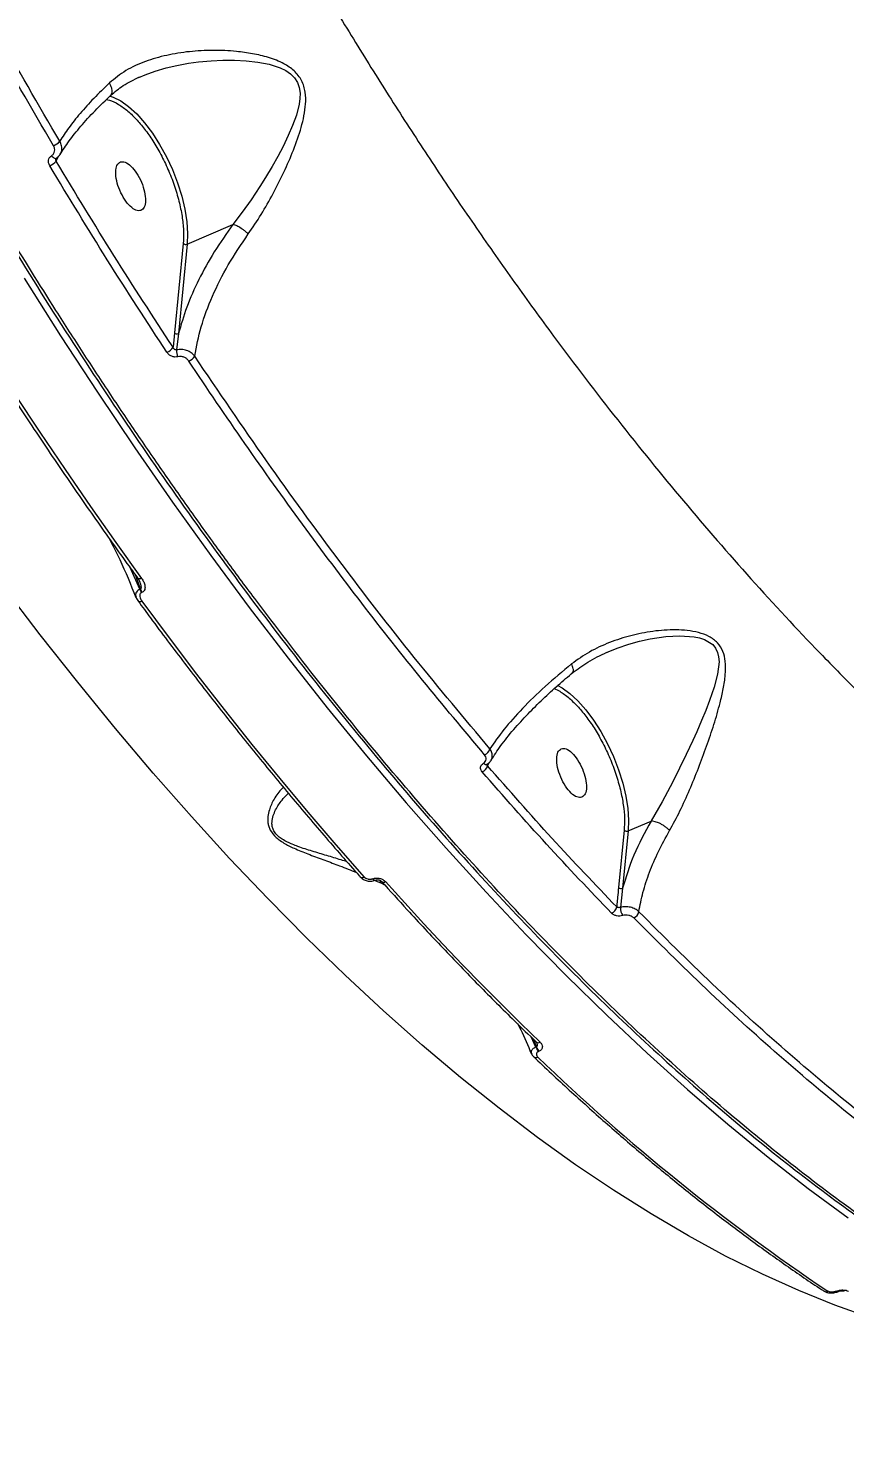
# Model space of a CAD drawing. Header units: millimetres. Extents: x -6332 to 8932, y -6739 to 7096.
# Drawn here: x -2354.9 to -2215.6, y -2466.3 to -2224.1 of the extents above; entities that cross this region are included whole.
import ezdxf

# ---------------------------------------------------------------- set-up
doc = ezdxf.new("R2010")
doc.units = ezdxf.units.MM
for name, color, linetype in [('DIKOM_ОБЪЕКТ', 7, 'Continuous'), ('DIKOM_РАЗМЕР_ЗОНА', 7, 'Continuous'), ('DIKOM_РАЗМЕР_ОБЪЕКТА', 7, 'Continuous')]:
    doc.layers.add(name, color=color, linetype=linetype)
doc.styles.add('style1', font='arial.ttf', dxfattribs={"width": 0.8})
doc.dimstyles.new('1-50', dxfattribs={"dimtxt": 300, "dimasz": 200, "dimexe": 100, "dimexo": 0, "dimgap": 100, "dimtad": 1, "dimtxsty": 'style1', "dimcen": 200, "dimclrd": 7, "dimclre": 7, "dimclrt": 7, "dimadec": 1, "dimazin": 2, "dimtfac": 1, "dimtmove": 0, "dimatfit": 2, "dimfxl": 0, "dimlwd": 25, "dimlwe": 18, "dimarcsym": 0})

# ---------------------------------------------------------------- blocks, each defined once
blk = doc.blocks.new('*D9')
at = {"layer": 'Defpoints', "color": 0, "transparency": 16777216}
for p in [(777.17, 5593.97), (-4228.73, -3389.78), (7301.72, -3389.78)]:
    blk.add_point(p, dxfattribs=at)
at = {"layer": 'DIKOM_РАЗМЕР_ОБЪЕКТА', "color": 7, "lineweight": 18, "transparency": 16777216}
for p, q in [((777.17, 5593.97), (7401.72, 5593.97)), ((-4228.73, -3389.78), (7401.72, -3389.78))]:
    blk.add_line(p, q, dxfattribs=at)
at = {"layer": 'DIKOM_РАЗМЕР_ОБЪЕКТА', "color": 7, "lineweight": 25, "transparency": 16777216}
blk.add_line((7301.72, 5393.97), (7301.72, -3189.78), dxfattribs=at)
at = {"layer": 'DIKOM_РАЗМЕР_ОБЪЕКТА', "color": 7, "transparency": 16777216}
for points in [[(7268.39, 5393.97), (7335.06, 5393.97), (7301.72, 5593.97)], [(7268.39, -3189.78), (7335.06, -3189.78), (7301.72, -3389.78)]]:
    blk.add_solid(points, dxfattribs=at)
at = {"layer": 'DIKOM_РАЗМЕР_ОБЪЕКТА', "color": 7, "transparency": 16777216, "insert": (7048.55, 1153.71), "char_height": 300, "attachment_point": 5, "rotation": 90, "style": 'style1'}
blk.add_mtext('9000', dxfattribs=at)
blk = doc.blocks.new('*D10')
at = {"layer": 'Defpoints', "color": 0, "transparency": 16777216}
for p in [(4034.78, 3636.59), (-4490.85, -1960.46), (4034.78, -5533.39)]:
    blk.add_point(p, dxfattribs=at)
at = {"layer": 'DIKOM_РАЗМЕР_ОБЪЕКТА', "color": 7, "lineweight": 18, "transparency": 16777216}
for p, q in [((4034.78, 3636.59), (4034.78, -5633.39)), ((-4490.85, -1960.46), (-4490.85, -5633.39))]:
    blk.add_line(p, q, dxfattribs=at)
at = {"layer": 'DIKOM_РАЗМЕР_ОБЪЕКТА', "color": 7, "lineweight": 25, "transparency": 16777216}
blk.add_line((-4290.85, -5533.39), (3834.78, -5533.39), dxfattribs=at)
at = {"layer": 'DIKOM_РАЗМЕР_ОБЪЕКТА', "color": 7, "transparency": 16777216}
for points in [[(-4290.85, -5500.05), (-4290.85, -5566.72), (-4490.85, -5533.39)], [(3834.78, -5500.05), (3834.78, -5566.72), (4034.78, -5533.39)]]:
    blk.add_solid(points, dxfattribs=at)
at = {"layer": 'DIKOM_РАЗМЕР_ОБЪЕКТА', "color": 7, "transparency": 16777216, "insert": (308.03, -5280.21), "char_height": 300, "attachment_point": 5, "style": 'style1'}
blk.add_mtext('8500', dxfattribs=at)
blk = doc.blocks.new('*D11')
at = {"layer": 'Defpoints', "color": 0, "transparency": 16777216}
for p in [(1114.35, 7096.35), (-4349.59, -4627.34), (8831.76, -4627.34)]:
    blk.add_point(p, dxfattribs=at)
at = {"layer": 'DIKOM_РАЗМЕР_ЗОНА', "color": 7, "lineweight": 18, "transparency": 16777216}
for p, q in [((1114.35, 7096.35), (8931.76, 7096.35)), ((-4349.59, -4627.34), (8931.76, -4627.34))]:
    blk.add_line(p, q, dxfattribs=at)
at = {"layer": 'DIKOM_РАЗМЕР_ЗОНА', "color": 7, "lineweight": 25, "transparency": 16777216}
blk.add_line((8831.76, 6896.35), (8831.76, -4427.34), dxfattribs=at)
at = {"layer": 'DIKOM_РАЗМЕР_ЗОНА', "color": 7, "transparency": 16777216}
for points in [[(8798.42, 6896.35), (8865.09, 6896.35), (8831.76, 7096.35)], [(8798.42, -4427.34), (8865.09, -4427.34), (8831.76, -4627.34)]]:
    blk.add_solid(points, dxfattribs=at)
at = {"layer": 'DIKOM_РАЗМЕР_ЗОНА', "color": 7, "transparency": 16777216, "insert": (8578.59, 1308.2), "char_height": 300, "attachment_point": 5, "rotation": 90, "style": 'style1'}
blk.add_mtext('11750', dxfattribs=at)
blk = doc.blocks.new('*D12')
at = {"layer": 'Defpoints', "color": 0, "transparency": 16777216}
for p in [(6134.38, 3354.85), (-6332, -2644.93), (6134.38, -6639)]:
    blk.add_point(p, dxfattribs=at)
at = {"layer": 'DIKOM_РАЗМЕР_ЗОНА', "color": 7, "lineweight": 18, "transparency": 16777216}
for p, q in [((6134.38, 3354.85), (6134.38, -6739)), ((-6332, -2644.93), (-6332, -6739))]:
    blk.add_line(p, q, dxfattribs=at)
at = {"layer": 'DIKOM_РАЗМЕР_ЗОНА', "color": 7, "lineweight": 25, "transparency": 16777216}
blk.add_line((-6132, -6639), (5934.38, -6639), dxfattribs=at)
at = {"layer": 'DIKOM_РАЗМЕР_ЗОНА', "color": 7, "transparency": 16777216}
for points in [[(-6132, -6605.67), (-6132, -6672.33), (-6332, -6639)], [(5934.38, -6605.67), (5934.38, -6672.33), (6134.38, -6639)]]:
    blk.add_solid(points, dxfattribs=at)
at = {"layer": 'DIKOM_РАЗМЕР_ЗОНА', "color": 7, "transparency": 16777216, "insert": (-98.81, -6385.83), "char_height": 300, "attachment_point": 5, "style": 'style1'}
blk.add_mtext('12500', dxfattribs=at)

msp = doc.modelspace()

# ---------------------------------------------------------------- linework, layer by layer
at = {"layer": 'DIKOM_ОБЪЕКТ', "color": 7, "linetype": 'Continuous', "lineweight": 15}
for p, q in [((-2350.162, -2246.321), (-2350.136, -2246.287)), ((-2350.153, -2246.771), (-2349.676, -2245.892)), ((-2327.768, -2260.939), (-2319.973, -2257.563)), ((-2328.461, -2260.811), (-2329.973, -2276.077)), ((-2327.768, -2260.939), (-2329.28, -2276.206)), ((-2329.973, -2276.077), (-2330.201, -2278.536)), ((-2329.28, -2276.206), (-2329.595, -2278.991)), ((-2335.853, -2319.818), (-2337.531, -2316.132)), ((-2335.753, -2319.775), (-2336.546, -2317.479)), ((-2336.161, -2318.015), (-2335.879, -2318.557)), ((-2335.853, -2319.818), (-2335.753, -2319.775)), ((-2335.463, -2320.337), (-2335.563, -2320.38)), ((-2276.522, -2349.936), (-2276.179, -2349.304)), ((-2252.526, -2361.04), (-2248.638, -2359.356)), ((-2248.632, -2359.355), (-2248.638, -2359.356)), ((-2253.219, -2360.912), (-2254.19, -2370.712)), ((-2252.526, -2361.04), (-2253.497, -2370.84)), ((-2296.094, -2369.225), (-2296.121, -2369.237)), ((-2295.644, -2369.462), (-2295.617, -2369.45)), ((-2295.631, -2369.542), (-2294.755, -2369.929)), ((-2294.755, -2369.929), (-2294.022, -2370.311)), ((-2253.497, -2370.84), (-2253.862, -2374.106)), ((-2268.284, -2397.918), (-2269.116, -2396.176)), ((-2268.199, -2397.881), (-2268.621, -2396.655)), ((-2268.198, -2397.083), (-2268.116, -2397.275)), ((-2268.284, -2397.918), (-2268.199, -2397.881)), ((-2267.747, -2398.632), (-2267.832, -2398.669)), ((-2217.018, -2439.578), (-2217.063, -2439.597)), ((-2216.774, -2439.654), (-2216.729, -2439.635))]:
    msp.add_line(p, q, dxfattribs=at)
at = {"layer": 'DIKOM_ОБЪЕКТ', "color": 7, "linetype": 'Continuous', "lineweight": 15, "flags": 128}
for points in [[(-2336.018, -2232.501), (-2334.978, -2232.037), (-2333.258, -2231.425), (-2331.373, -2230.878), (-2329.572, -2230.456), (-2327.566, -2230.087), (-2325.85, -2229.85), (-2323.675, -2229.646), (-2321.709, -2229.551), (-2319.73, -2229.548), (-2317.741, -2229.646), (-2315.75, -2229.868), (-2313.786, -2230.25), (-2311.89, -2230.868), (-2310.95, -2231.332), (-2310.177, -2231.857), (-2309.468, -2232.558), (-2308.959, -2233.358), (-2308.655, -2234.221), (-2308.521, -2235.198), (-2308.538, -2236.089), (-2308.669, -2237.079), (-2309.139, -2238.921), (-2309.789, -2240.718), (-2310.526, -2242.422), (-2311.414, -2244.252), (-2312.332, -2245.992), (-2313.299, -2247.708), (-2314.395, -2249.547), (-2315.36, -2251.085), (-2316.868, -2253.363), (-2318.395, -2255.512), (-2319.966, -2257.562), (-2319.966, -2257.562)], [(-2340.91, -2235.678), (-2340.44, -2235.838), (-2339.129, -2236.49), (-2337.772, -2237.454), (-2336.4, -2238.71), (-2335.04, -2240.231), (-2333.724, -2241.981), (-2332.48, -2243.926), (-2331.334, -2246.021), (-2330.311, -2248.221), (-2329.434, -2250.48), (-2328.722, -2252.747), (-2328.19, -2254.973), (-2327.849, -2257.112), (-2327.707, -2259.114), (-2327.768, -2260.939)], [(-2350.921, -2245.857), (-2350.794, -2246.003), (-2350.661, -2246.125), (-2350.527, -2246.22), (-2350.399, -2246.283), (-2350.281, -2246.311), (-2350.178, -2246.304), (-2350.094, -2246.261), (-2350.033, -2246.185)], [(-2369.698, -2266.803), (-2365.559, -2273.476), (-2361.38, -2280.075), (-2357.163, -2286.596), (-2352.91, -2293.038), (-2348.622, -2299.399), (-2344.3, -2305.675), (-2339.947, -2311.864), (-2335.564, -2317.964)], [(-2355.6, -2266.757), (-2349.391, -2276.572), (-2343.097, -2286.216), (-2336.726, -2295.679), (-2330.281, -2304.955), (-2323.769, -2314.035), (-2317.195, -2322.913), (-2310.565, -2331.58), (-2303.884, -2340.03), (-2297.158, -2348.254), (-2290.392, -2356.247), (-2283.592, -2364), (-2276.764, -2371.509), (-2269.914, -2378.766), (-2263.047, -2385.766), (-2256.17, -2392.502), (-2249.287, -2398.97), (-2242.405, -2405.162), (-2235.53, -2411.075), (-2228.667, -2416.702), (-2221.823, -2422.041), (-2215.002, -2427.086)], [(-2211.187, -2444.098), (-2217.26, -2441.951), (-2223.407, -2439.48), (-2229.623, -2436.686), (-2235.902, -2433.573), (-2242.238, -2430.143), (-2248.625, -2426.401), (-2255.057, -2422.348), (-2261.528, -2417.989), (-2268.033, -2413.328), (-2274.565, -2408.369), (-2281.118, -2403.117), (-2287.686, -2397.577), (-2294.262, -2391.754), (-2300.842, -2385.653), (-2307.418, -2379.281), (-2313.984, -2372.642), (-2320.535, -2365.744), (-2327.065, -2358.592), (-2333.566, -2351.192), (-2340.034, -2343.554), (-2346.462, -2335.683), (-2352.844, -2327.585), (-2359.174, -2319.27)], [(-2335.564, -2317.964), (-2335.722, -2318.022), (-2335.866, -2318.056), (-2335.993, -2318.066), (-2336.096, -2318.048), (-2336.172, -2318.006), (-2336.217, -2317.941), (-2336.222, -2317.925)], [(-2335.501, -2321.858), (-2335.651, -2321.915), (-2335.791, -2321.949), (-2335.914, -2321.959), (-2336.017, -2321.946), (-2336.095, -2321.91), (-2336.142, -2321.861)], [(-2335.501, -2321.858), (-2330.847, -2328.125), (-2326.165, -2334.288), (-2321.456, -2340.342), (-2316.723, -2346.286), (-2311.967, -2352.118), (-2307.191, -2357.834), (-2302.397, -2363.432), (-2297.586, -2368.911)], [(-2256.177, -2330.584), (-2255.948, -2330.478), (-2254.403, -2329.864), (-2252.426, -2329.197), (-2250.618, -2328.694), (-2248.78, -2328.286), (-2246.115, -2327.884), (-2243.723, -2327.744), (-2241.28, -2327.911), (-2240.344, -2328.107), (-2239.538, -2328.37), (-2238.102, -2329.269), (-2237.609, -2329.883), (-2237.269, -2330.61), (-2237.097, -2331.342), (-2237.037, -2332.178), (-2237.283, -2334.326), (-2237.867, -2336.537), (-2238.648, -2338.799), (-2239.306, -2340.494), (-2240.011, -2342.197), (-2240.846, -2344.127), (-2241.524, -2345.635), (-2242.637, -2348.037), (-2243.752, -2350.355), (-2244.895, -2352.646), (-2246.715, -2356.084), (-2248.632, -2359.355), (-2248.632, -2359.355)], [(-2264.662, -2336.171), (-2263.824, -2336.63), (-2262.471, -2337.605), (-2261.104, -2338.868), (-2259.75, -2340.392), (-2258.441, -2342.144), (-2257.203, -2344.087), (-2256.065, -2346.177), (-2255.049, -2348.371), (-2254.178, -2350.622), (-2253.471, -2352.881), (-2252.943, -2355.099), (-2252.606, -2357.228), (-2252.466, -2359.223), (-2252.526, -2361.04)], [(-2277.235, -2349.496), (-2277.126, -2349.582), (-2277.018, -2349.647), (-2276.914, -2349.692), (-2276.815, -2349.715), (-2276.725, -2349.715), (-2276.645, -2349.691), (-2276.628, -2349.683)], [(-2293.955, -2369.696), (-2290.671, -2373.327), (-2287.381, -2376.9), (-2284.086, -2380.415), (-2280.787, -2383.87), (-2277.484, -2387.266), (-2274.178, -2390.602), (-2270.869, -2393.877), (-2267.559, -2397.09)]]:
    msp.add_lwpolyline(points, dxfattribs=at)
at = {"layer": 'DIKOM_ОБЪЕКТ', "color": 7, "linetype": 'Continuous', "lineweight": 15}
for centre, radius, start, end in [((-2351.733, -2241.37), 3.004, 292.31263, 317.57387), ((-2352.289, -2244.952), 2.805, 291.83057, 319.57302), ((-2329.528, -2275.614), 0.642, 226.18734, 292.75911), ((-2332.065, -2277.338), 2.216, 291.72718, 327.26773), ((-2327.352, -2279.15), 2.249, 175.93772, 206.29892), ((-2328.381, -2278.781), 2.267, 292.2261, 326.14227), ((-2333.819, -2319.124), 2.15, 198.83574, 215.7442), ((-2333.689, -2319.068), 2.182, 198.91018, 215.59059), ((-2277.656, -2346.561), 1.611, 292.7175, 342.02687), ((-2278.035, -2349.515), 1.57, 292.42052, 344.43476), ((-2297.9, -2368.428), 0.576, 232.22108, 303.03172), ((-2295.716, -2368.997), 0.471, 210.69099, 278.71904), ((-2295.69, -2368.986), 0.469, 210.51039, 279.12035), ((-2294.268, -2369.23), 0.561, 229.74917, 303.94718), ((-2253.746, -2370.247), 0.643, 226.31581, 292.78315), ((-2255.92, -2373.766), 1.446, 292.99997, 350.2393), ((-2251.37, -2374.143), 2.493, 179.15512, 212.78641), ((-2252.147, -2374.545), 1.46, 293.37114, 348.66031), ((-2267.868, -2396.577), 0.599, 230.41068, 301.05823), ((-2266.418, -2397.307), 1.963, 198.12319, 223.93255), ((-2266.347, -2397.278), 1.947, 198.01435, 224.04139), ((-2268.258, -2399.153), 0.581, 223.27667, 301.64715), ((-2016.744, -2138.949), 362.035, 226.06195, 236.1415), ((-2218.756, -2438.982), 0.681, 238.88866, 296.79856), ((-2216.866, -2439.362), 0.306, 230.00558, 287.06331), ((-2216.82, -2439.338), 0.311, 230.59929, 286.89959)]:
    msp.add_arc(centre, radius, start, end, dxfattribs=at)
for points, knots in [([(-2479.563, -1936.212), (-2479.267, -1938.127), (-2478.711, -1941.725), (-2477.872, -1946.804), (-2477.12, -1951.188), (-2476.466, -1954.864), (-2475.9, -1957.963), (-2474.741, -1964.169), (-2472.918, -1973.371), (-2470.249, -1985.74), (-2466.717, -2000.939), (-2461.995, -2019.452), (-2455.978, -2040.649), (-2449.565, -2061.285), (-2442.834, -2081.29), (-2435.6, -2101.272), (-2427.885, -2121.166), (-2419.707, -2140.927), (-2411.088, -2160.511), (-2402.045, -2179.868), (-2392.598, -2198.961), (-2382.777, -2217.726), (-2372.608, -2236.111), (-2362.128, -2254.057), (-2351.353, -2271.53), (-2340.313, -2288.486), (-2329.031, -2304.888), (-2317.535, -2320.694), (-2305.86, -2335.855), (-2294.04, -2350.326), (-2282.11, -2364.066), (-2270.094, -2377.052), (-2258.022, -2389.244), (-2245.916, -2400.625), (-2233.815, -2411.153), (-2221.752, -2420.8), (-2209.767, -2429.539), (-2197.884, -2437.344), (-2186.131, -2444.205), (-2174.535, -2450.103), (-2163.122, -2455.02), (-2151.927, -2458.945), (-2141.226, -2461.797), (-2131.031, -2463.647), (-2121.337, -2464.568), (-2113.686, -2464.591), (-2107.939, -2464.21), (-2104.082, -2463.784), (-2101.138, -2463.331), (-2098.925, -2462.925), (-2097.163, -2462.568), (-2094.972, -2462.069), (-2092.341, -2461.386), (-2089.577, -2460.577), (-2087.719, -2459.923), (-2086.86, -2459.619)], [0, 0, 0, 0, 0.0074882, 0.0140652, 0.0197222, 0.0244442, 0.0282356, 0.0316329, 0.0482403, 0.0633034, 0.0783673, 0.1052638, 0.1321598, 0.1566132, 0.1811119, 0.205585, 0.2300364, 0.2544886, 0.2789398, 0.303391, 0.3278498, 0.3523595, 0.3768158, 0.401268, 0.4257194, 0.4501715, 0.4746244, 0.4991041, 0.5235995, 0.5480531, 0.5725065, 0.5969613, 0.6214155, 0.6458734, 0.6703836, 0.6948535, 0.7193114, 0.7437693, 0.7682288, 0.7926891, 0.817164, 0.8416817, 0.8661483, 0.8889833, 0.9118196, 0.934657, 0.9447066, 0.9546912, 0.9638668, 0.9673555, 0.9718884, 0.9776536, 0.9846583, 0.9928988, 1, 1, 1, 1]), ([(-2085.655, -2459.26), (-2088.967, -2460.348), (-2095.563, -2462.515), (-2106.041, -2464.18), (-2116.841, -2464.697), (-2127.966, -2463.98), (-2139.359, -2462.091), (-2150.981, -2459.059), (-2162.788, -2454.926), (-2174.739, -2449.727), (-2186.796, -2443.51), (-2198.918, -2436.318), (-2211.067, -2428.197), (-2223.209, -2419.199), (-2235.308, -2409.368), (-2247.332, -2398.756), (-2259.248, -2387.415), (-2271.029, -2375.396), (-2282.643, -2362.747), (-2294.069, -2349.523), (-2305.277, -2335.771), (-2314.324, -2324.04), (-2321.292, -2314.639), (-2326.269, -2307.759), (-2331.183, -2300.8), (-2336.03, -2293.767), (-2340.812, -2286.666), (-2345.525, -2279.501), (-2351.443, -2270.29), (-2358.494, -2258.961), (-2366.573, -2245.426), (-2375.329, -2230.141), (-2384.65, -2213.063), (-2394.401, -2194.174), (-2403.642, -2175.238), (-2412.368, -2156.314), (-2419.977, -2138.826), (-2426.602, -2122.78), (-2432.363, -2108.145), (-2437.859, -2093.476), (-2443.083, -2078.795), (-2448.028, -2064.122), (-2452.689, -2049.479), (-2457.642, -2032.943), (-2462.729, -2014.566), (-2467.765, -1994.44), (-2472.189, -1974.565), (-2476.046, -1954.96), (-2478.097, -1942.176), (-2479.122, -1935.79)], [0, 0, 0, 0, 0.0271357, 0.0540497, 0.0807421, 0.1072129, 0.133462, 0.1594894, 0.1852952, 0.2108794, 0.2362418, 0.2613826, 0.286302, 0.3109992, 0.3354753, 0.3597296, 0.383762, 0.4075724, 0.4311621, 0.454529, 0.4776753, 0.5005994, 0.5112385, 0.521823, 0.5323524, 0.5428277, 0.5532485, 0.5636141, 0.5739263, 0.592688, 0.6112661, 0.6296613, 0.6544485, 0.6788948, 0.7029997, 0.7267635, 0.7501872, 0.7681702, 0.7861322, 0.8040722, 0.8219919, 0.83989, 0.8577659, 0.8756211, 0.9005808, 0.9254984, 0.950374, 0.9752076, 1, 1, 1, 1]), ([(-2400.646, -1978.795), (-2399.438, -1983.949), (-2397.019, -1994.275), (-2392.902, -2009.924), (-2388.426, -2025.687), (-2383.56, -2041.544), (-2378.649, -2056.464), (-2373.765, -2070.437), (-2368.97, -2083.466), (-2363.912, -2096.548), (-2358.593, -2109.666), (-2353.014, -2122.799), (-2347.277, -2135.705), (-2341.394, -2148.379), (-2335.375, -2160.816), (-2329.117, -2173.226), (-2322.624, -2185.589), (-2315.898, -2197.881), (-2309.387, -2209.306), (-2303.134, -2219.88), (-2297.175, -2229.623), (-2291.069, -2239.276), (-2284.819, -2248.824), (-2278.429, -2258.253), (-2271.904, -2267.547), (-2263.89, -2278.559), (-2254.299, -2291.112), (-2243.061, -2304.943), (-2231.545, -2318.22), (-2221.492, -2329.035), (-2212.995, -2337.66), (-2206.114, -2344.339), (-2199.177, -2350.764), (-2192.19, -2356.921), (-2185.162, -2362.795), (-2178.1, -2368.375), (-2170.269, -2374.201), (-2161.684, -2380.117), (-2152.374, -2385.944), (-2143.094, -2391.15), (-2133.863, -2395.71), (-2124.044, -2399.877), (-2113.699, -2403.442), (-2102.926, -2406.137), (-2092.38, -2407.816), (-2085.629, -2407.984), (-2082.245, -2408.069)], [0, 0, 0, 0, 0.0247177, 0.0495152, 0.0743911, 0.0993454, 0.1243775, 0.1447744, 0.1653298, 0.1860432, 0.2069154, 0.2279455, 0.2491336, 0.2694023, 0.2898713, 0.3105397, 0.3314089, 0.3524788, 0.373748, 0.3911655, 0.4087378, 0.4264654, 0.4443484, 0.4623873, 0.4805816, 0.4989317, 0.5286787, 0.5588428, 0.5894223, 0.6204182, 0.6383184, 0.6563541, 0.6745262, 0.6928343, 0.7112778, 0.7298577, 0.7485742, 0.7733223, 0.7982561, 0.8233761, 0.8486819, 0.8741736, 0.905376, 0.9367479, 0.968289, 1, 1, 1, 1]), ([(-2350.592, -2244.149), (-2354.299, -2237.793), (-2361.658, -2225.174), (-2372.16, -2205.785), (-2382.18, -2186.347), (-2388.465, -2173.213), (-2391.584, -2166.695)], [0, 0, 0, 0, 0.2555205, 0.5073526, 0.7555159, 1, 1, 1, 1]), ([(-2349.515, -2243.397), (-2353.139, -2237.185), (-2360.378, -2224.779), (-2370.783, -2205.594), (-2380.861, -2186.075), (-2387.228, -2172.776), (-2390.416, -2166.117)], [0, 0, 0, 0, 0.2503462, 0.4999933, 0.7496457, 1, 1, 1, 1]), ([(-2317.352, -2259.208), (-2316.606, -2258.108), (-2315.111, -2255.904), (-2313.089, -2252.33), (-2311.237, -2248.654), (-2309.597, -2244.881), (-2308.244, -2241.02), (-2307.523, -2237.698), (-2307.559, -2234.989), (-2308.145, -2232.984), (-2309.469, -2231.3), (-2311.447, -2229.984), (-2313.871, -2229.048), (-2316.597, -2228.409), (-2319.786, -2227.975), (-2323.411, -2227.816), (-2327.417, -2228.036), (-2331.293, -2228.649), (-2334.949, -2229.712), (-2338.327, -2231.218), (-2340.153, -2232.698), (-2341.065, -2233.437)], [0, 0, 0, 0, 0.0612826, 0.1228435, 0.1842237, 0.2462574, 0.3089249, 0.3722137, 0.4044501, 0.4370816, 0.4698376, 0.5023523, 0.5451104, 0.5875227, 0.6295681, 0.6917536, 0.7536721, 0.8157424, 0.8771088, 0.9386805, 1, 1, 1, 1]), ([(-2340.794, -2235.537), (-2340.131, -2234.966), (-2338.712, -2233.743), (-2336.875, -2232.876), (-2335.897, -2232.414)], [0, 0, 0, 0, 0.4672381, 1, 1, 1, 1]), ([(-2341.065, -2233.437), (-2341.971, -2234.318), (-2343.791, -2236.088), (-2346.085, -2238.65), (-2348.06, -2241.12), (-2349.03, -2242.638), (-2349.515, -2243.397)], [0, 0, 0, 0, 0.2494289, 0.500916, 0.7505912, 1, 1, 1, 1]), ([(-2340.831, -2235.487), (-2340.748, -2235.403), (-2340.598, -2235.25), (-2340.551, -2234.867), (-2340.599, -2234.444), (-2340.763, -2233.95), (-2340.964, -2233.608), (-2341.065, -2233.437)], [0, 0, 0, 0, 0.2164981, 0.3959037, 0.5906981, 0.7948872, 1, 1, 1, 1]), ([(-2349.483, -2245.666), (-2348.993, -2244.899), (-2348.013, -2243.364), (-2345.98, -2240.838), (-2343.595, -2238.198), (-2341.687, -2236.36), (-2340.736, -2235.443)], [0, 0, 0, 0, 0.2485777, 0.4979042, 0.7496604, 1, 1, 1, 1]), ([(-2341.58, -2236.275), (-2341.408, -2236.297), (-2340.76, -2236.382), (-2339.512, -2237.032), (-2337.918, -2238.175), (-2336.35, -2239.706), (-2334.857, -2241.51), (-2333.435, -2243.583), (-2332.092, -2245.929), (-2330.872, -2248.512), (-2329.848, -2251.22), (-2329.071, -2253.924), (-2328.58, -2256.487), (-2328.355, -2258.827), (-2328.426, -2260.16), (-2328.461, -2260.811)], [0, 0, 0, 0, 0.03055, 0.1145636, 0.1972085, 0.2772635, 0.3536956, 0.4301323, 0.5101864, 0.5928266, 0.6768559, 0.7608707, 0.8435053, 0.9235528, 1, 1, 1, 1]), ([(-2350.921, -2245.857), (-2350.798, -2245.757), (-2350.553, -2245.557), (-2350.381, -2245.111), (-2350.373, -2244.618), (-2350.519, -2244.305), (-2350.592, -2244.149)], [0, 0, 0, 0, 0.2500599, 0.5002049, 0.7498421, 1, 1, 1, 1]), ([(-2349.45, -2245.58), (-2349.348, -2245.379), (-2349.132, -2244.953), (-2349.148, -2244.163), (-2349.393, -2243.652), (-2349.515, -2243.397)], [0, 0, 0, 0, 0.3070265, 0.6529983, 1, 1, 1, 1]), ([(-2351.245, -2247.556), (-2351.319, -2247.4), (-2351.465, -2247.09), (-2351.458, -2246.6), (-2351.288, -2246.155), (-2351.043, -2245.956), (-2350.921, -2245.857)], [0, 0, 0, 0, 0.2503812, 0.4999469, 0.7500877, 1, 1, 1, 1]), ([(-2350.153, -2246.771), (-2350.176, -2246.717), (-2350.222, -2246.61), (-2350.221, -2246.448), (-2350.177, -2246.361), (-2350.157, -2246.323)], [0, 0, 0, 0, 0.3560502, 0.7103299, 1, 1, 1, 1]), ([(-2330.201, -2278.536), (-2333.584, -2273.349), (-2340.348, -2262.977), (-2346.885, -2252.173), (-2350.153, -2246.771)], [0, 0, 0, 0, 0.4999997, 1, 1, 1, 1]), ([(-2350.136, -2246.287), (-2349.999, -2246.192), (-2349.725, -2246), (-2349.536, -2245.731), (-2349.442, -2245.597)], [0, 0, 0, 0, 0.4994862, 1, 1, 1, 1]), ([(-2335.688, -2255.207), (-2335.955, -2255.236), (-2336.491, -2255.293), (-2337.509, -2254.565), (-2338.498, -2253.35), (-2339.329, -2251.775), (-2339.873, -2250.091), (-2340.041, -2248.566), (-2339.832, -2247.377), (-2339.402, -2247.071), (-2339.187, -2246.918)], [0, 0, 0, 0, 0.1250011, 0.2500018, 0.3749926, 0.4999987, 0.6250172, 0.750024, 0.8750089, 1, 1, 1, 1]), ([(-2339.187, -2246.918), (-2338.919, -2246.889), (-2338.383, -2246.832), (-2337.365, -2247.559), (-2336.376, -2248.775), (-2335.545, -2250.35), (-2335.001, -2252.034), (-2334.833, -2253.559), (-2335.042, -2254.748), (-2335.472, -2255.054), (-2335.688, -2255.207)], [0, 0, 0, 0, 0.1250028, 0.250002, 0.3749913, 0.499999, 0.625017, 0.7500247, 0.8750085, 1, 1, 1, 1]), ([(-2331.245, -2279.396), (-2334.657, -2274.164), (-2341.438, -2263.766), (-2347.99, -2252.936), (-2351.245, -2247.556)], [0, 0, 0, 0, 0.5031992, 1, 1, 1, 1]), ([(-2319.973, -2257.563), (-2321.072, -2259.124), (-2323.265, -2262.243), (-2325.87, -2266.993), (-2327.967, -2271.69), (-2328.844, -2274.705), (-2329.28, -2276.206)], [0, 0, 0, 0, 0.2512541, 0.5017442, 0.7518341, 1, 1, 1, 1]), ([(-2319.966, -2257.562), (-2319.967, -2257.562), (-2319.969, -2257.561), (-2319.972, -2257.562), (-2319.973, -2257.563)], [0, 0, 0, 0, 0.462308, 1, 1, 1, 1]), ([(-2317.352, -2259.208), (-2317.481, -2259.09), (-2317.737, -2258.856), (-2318.29, -2258.426), (-2318.937, -2258.005), (-2319.553, -2257.694), (-2319.843, -2257.601), (-2319.966, -2257.562)], [0, 0, 0, 0, 0.1620838, 0.3203514, 0.605339, 0.8334845, 1, 1, 1, 1]), ([(-2328.461, -2260.811), (-2328.418, -2260.848), (-2328.332, -2260.922), (-2328.144, -2260.983), (-2327.943, -2260.995), (-2327.826, -2260.957), (-2327.768, -2260.939)], [0, 0, 0, 0, 0.2495483, 0.4997742, 0.7499115, 1, 1, 1, 1]), ([(-2326.499, -2280.044), (-2326.185, -2278.391), (-2325.557, -2275.085), (-2323.572, -2269.823), (-2320.919, -2264.478), (-2318.54, -2260.963), (-2317.352, -2259.208)], [0, 0, 0, 0, 0.2493438, 0.4985939, 0.7496045, 1, 1, 1, 1]), ([(-2370.289, -2266.87), (-2368.699, -2269.448), (-2365.333, -2274.901), (-2360.104, -2283.092), (-2354.617, -2291.476), (-2349.051, -2299.753), (-2343.409, -2307.898), (-2339.119, -2313.972), (-2336.695, -2317.277), (-2336.192, -2317.964)], [0, 0, 0, 0, 0.1446046, 0.3060067, 0.4680371, 0.6306282, 0.7936928, 0.9571554, 1, 1, 1, 1]), ([(-2329.368, -2280.147), (-2329.54, -2280.175), (-2329.884, -2280.231), (-2330.429, -2280.09), (-2330.914, -2279.809), (-2331.135, -2279.534), (-2331.245, -2279.396)], [0, 0, 0, 0, 0.250061, 0.4998846, 0.7500212, 1, 1, 1, 1]), ([(-2329.595, -2278.991), (-2329.623, -2278.995), (-2329.68, -2279.003), (-2329.8, -2278.981), (-2329.949, -2278.901), (-2330.101, -2278.743), (-2330.167, -2278.606), (-2330.201, -2278.536)], [0, 0, 0, 0, 0.1097435, 0.2227001, 0.463502, 0.7252653, 1, 1, 1, 1]), ([(-2326.499, -2280.044), (-2326.684, -2279.842), (-2327.054, -2279.439), (-2327.86, -2279.042), (-2328.754, -2278.849), (-2329.314, -2278.943), (-2329.595, -2278.991)], [0, 0, 0, 0, 0.2471791, 0.4960997, 0.7473481, 1, 1, 1, 1]), ([(-2327.524, -2280.879), (-2327.632, -2280.744), (-2327.849, -2280.474), (-2328.326, -2280.2), (-2328.861, -2280.063), (-2329.199, -2280.119), (-2329.368, -2280.147)], [0, 0, 0, 0, 0.2502266, 0.5001566, 0.7499578, 1, 1, 1, 1]), ([(-2277.034, -2348.047), (-2280.574, -2343.842), (-2287.612, -2335.483), (-2297.975, -2322.319), (-2308.09, -2308.838), (-2317.95, -2295.072), (-2324.346, -2285.59), (-2327.524, -2280.879)], [0, 0, 0, 0, 0.2049309, 0.4073981, 0.6073961, 0.8049334, 1, 1, 1, 1]), ([(-2276.123, -2347.058), (-2280.44, -2341.915), (-2289.058, -2331.645), (-2301.767, -2315.185), (-2314.292, -2298.074), (-2322.427, -2286.059), (-2326.499, -2280.044)], [0, 0, 0, 0, 0.2505298, 0.5002743, 0.7498405, 1, 1, 1, 1]), ([(-2341.079, -2311.149), (-2340.472, -2312.337), (-2338.805, -2315.597), (-2337.422, -2319.024), (-2336.543, -2321.201)], [0, 0, 0, 0, 0.3645731, 1, 1, 1, 1]), ([(-2335.883, -2318.58), (-2335.858, -2318.638), (-2335.764, -2318.865), (-2335.685, -2319.215), (-2335.645, -2319.548), (-2335.685, -2319.705), (-2335.72, -2319.756), (-2335.742, -2319.769), (-2335.753, -2319.775)], [0, 0, 0, 0, 0.1481549, 0.5725107, 0.8461758, 0.9339844, 0.9687302, 1, 1, 1, 1]), ([(-2335.564, -2317.964), (-2335.434, -2318.164), (-2335.173, -2318.566), (-2334.966, -2319.214), (-2334.965, -2319.766), (-2335.143, -2320.101), (-2335.305, -2320.257), (-2335.411, -2320.311), (-2335.463, -2320.337)], [0, 0, 0, 0, 0.2499117, 0.4994824, 0.7488425, 0.8742835, 0.9379586, 1, 1, 1, 1]), ([(-2335.853, -2319.818), (-2335.98, -2319.889), (-2336.226, -2320.026), (-2336.458, -2320.291), (-2336.579, -2320.557), (-2336.626, -2320.861), (-2336.549, -2321.064), (-2336.503, -2321.185)], [0, 0, 0, 0, 0.2051654, 0.4001656, 0.5804322, 0.7498797, 1, 1, 1, 1]), ([(-2336.521, -2321.191), (-2336.465, -2321.315), (-2336.354, -2321.566), (-2336.18, -2321.796), (-2336.093, -2321.912)], [0, 0, 0, 0, 0.4966199, 1, 1, 1, 1]), ([(-2336.13, -2321.853), (-2335.436, -2322.805), (-2332.816, -2326.398), (-2328.222, -2332.47), (-2322.348, -2340.067), (-2316.424, -2347.488), (-2310.46, -2354.75), (-2304.457, -2361.815), (-2300.382, -2366.519), (-2298.308, -2368.819), (-2298.251, -2368.882)], [0, 0, 0, 0, 0.0562907, 0.2123379, 0.3686299, 0.5251195, 0.681799, 0.838631, 0.9955866, 1, 1, 1, 1]), ([(-2335.563, -2320.38), (-2335.596, -2320.397), (-2335.662, -2320.431), (-2335.765, -2320.527), (-2335.847, -2320.672), (-2335.881, -2320.871), (-2335.86, -2321.142), (-2335.747, -2321.485), (-2335.583, -2321.734), (-2335.501, -2321.858)], [0, 0, 0, 0, 0.0617005, 0.1254137, 0.2505979, 0.3693522, 0.5010645, 0.7502731, 1, 1, 1, 1]), ([(-2245.466, -2360.988), (-2244.87, -2359.891), (-2243.678, -2357.698), (-2242.044, -2354.049), (-2240.524, -2350.325), (-2239.133, -2346.578), (-2237.879, -2342.863), (-2236.926, -2339.608), (-2236.272, -2336.798), (-2235.905, -2334.412), (-2235.866, -2332.264), (-2236.276, -2330.391), (-2237.195, -2328.895), (-2238.697, -2327.807), (-2241.105, -2326.951), (-2244.394, -2326.641), (-2248.308, -2326.917), (-2252.116, -2327.668), (-2255.751, -2328.849), (-2259.19, -2330.419), (-2261.205, -2331.853), (-2262.207, -2332.566)], [0, 0, 0, 0, 0.0610407, 0.1220815, 0.1834443, 0.2449921, 0.3064431, 0.3686929, 0.4105342, 0.4525479, 0.4951756, 0.5273574, 0.5602185, 0.5930401, 0.6254864, 0.6893758, 0.7525698, 0.8147323, 0.8766711, 0.9386849, 1, 1, 1, 1]), ([(-2262.049, -2334.11), (-2261.204, -2333.464), (-2259.406, -2332.088), (-2257.279, -2331.093), (-2256.152, -2330.565)], [0, 0, 0, 0, 0.4700332, 1, 1, 1, 1]), ([(-2262.207, -2332.566), (-2263.743, -2333.85), (-2266.817, -2336.417), (-2270.659, -2340.179), (-2273.897, -2343.793), (-2275.381, -2345.97), (-2276.123, -2347.058)], [0, 0, 0, 0, 0.2491522, 0.4984972, 0.7492516, 1, 1, 1, 1]), ([(-2275.922, -2349.002), (-2275.401, -2348.18), (-2274.349, -2346.522), (-2272.177, -2343.832), (-2269.742, -2341.151), (-2267.17, -2338.6), (-2264.591, -2336.228), (-2262.791, -2334.706), (-2261.932, -2333.981)], [0, 0, 0, 0, 0.1872233, 0.3778939, 0.5552005, 0.717307, 0.8652038, 1, 1, 1, 1]), ([(-2262.074, -2334.065), (-2262.021, -2334.018), (-2261.87, -2333.885), (-2261.878, -2333.48), (-2262.005, -2332.999), (-2262.139, -2332.712), (-2262.207, -2332.566)], [0, 0, 0, 0, 0.2079415, 0.5808635, 0.7877402, 1, 1, 1, 1]), ([(-2265.149, -2336.775), (-2264.833, -2336.912), (-2264.011, -2337.269), (-2262.614, -2338.344), (-2261.058, -2339.86), (-2259.57, -2341.674), (-2258.156, -2343.744), (-2256.821, -2346.087), (-2255.611, -2348.663), (-2254.593, -2351.361), (-2253.823, -2354.054), (-2253.336, -2356.606), (-2253.114, -2358.936), (-2253.185, -2360.264), (-2253.219, -2360.912)], [0, 0, 0, 0, 0.0549611, 0.1431524, 0.2285941, 0.3102079, 0.3918161, 0.4772631, 0.5654713, 0.655091, 0.7447589, 0.8329543, 0.9183902, 1, 1, 1, 1]), ([(-2277.235, -2349.496), (-2277.115, -2349.403), (-2276.876, -2349.216), (-2276.74, -2348.828), (-2276.776, -2348.418), (-2276.948, -2348.171), (-2277.034, -2348.047)], [0, 0, 0, 0, 0.2496935, 0.4994839, 0.7494616, 1, 1, 1, 1]), ([(-2276.025, -2349.113), (-2276.013, -2349.102), (-2275.82, -2348.925), (-2275.702, -2348.437), (-2275.718, -2347.728), (-2275.989, -2347.281), (-2276.123, -2347.058)], [0, 0, 0, 0, 0.0224351, 0.3508389, 0.6764436, 1, 1, 1, 1]), ([(-2260.446, -2355.309), (-2260.714, -2355.338), (-2261.249, -2355.394), (-2262.268, -2354.667), (-2263.256, -2353.452), (-2264.088, -2351.876), (-2264.632, -2350.193), (-2264.8, -2348.669), (-2264.59, -2347.478), (-2264.16, -2347.172), (-2263.945, -2347.019)], [0, 0, 0, 0, 0.1250054, 0.2500086, 0.3749994, 0.5000099, 0.6249674, 0.7499766, 0.8750079, 1, 1, 1, 1]), ([(-2263.945, -2347.019), (-2263.677, -2346.99), (-2263.142, -2346.933), (-2262.123, -2347.661), (-2261.135, -2348.876), (-2260.303, -2350.452), (-2259.759, -2352.135), (-2259.591, -2353.66), (-2259.801, -2354.849), (-2260.231, -2355.156), (-2260.446, -2355.309)], [0, 0, 0, 0, 0.1249981, 0.2499982, 0.3749836, 0.4999886, 0.6250042, 0.7500075, 0.8749894, 1, 1, 1, 1]), ([(-2277.436, -2350.966), (-2277.523, -2350.842), (-2277.698, -2350.592), (-2277.735, -2350.176), (-2277.598, -2349.782), (-2277.356, -2349.591), (-2277.235, -2349.496)], [0, 0, 0, 0, 0.2503631, 0.5004019, 0.7500672, 1, 1, 1, 1]), ([(-2255.355, -2375.097), (-2259.073, -2371.215), (-2266.465, -2363.497), (-2273.793, -2355.127), (-2277.436, -2350.966)], [0, 0, 0, 0, 0.5029212, 1, 1, 1, 1]), ([(-2276.522, -2349.936), (-2276.56, -2349.911), (-2276.632, -2349.862), (-2276.675, -2349.77), (-2276.644, -2349.704), (-2276.63, -2349.674)], [0, 0, 0, 0, 0.3635605, 0.7086018, 1, 1, 1, 1]), ([(-2276.628, -2349.683), (-2276.495, -2349.591), (-2276.225, -2349.406), (-2276.042, -2349.149), (-2275.949, -2349.019)], [0, 0, 0, 0, 0.4932334, 1, 1, 1, 1]), ([(-2254.495, -2374.011), (-2258.182, -2370.161), (-2265.556, -2362.46), (-2272.867, -2354.111), (-2276.522, -2349.936)], [0, 0, 0, 0, 0.5000096, 1, 1, 1, 1]), ([(-2311.352, -2353.623), (-2311.425, -2353.684), (-2311.76, -2353.96), (-2312.311, -2354.626), (-2312.935, -2355.543), (-2313.422, -2356.494), (-2313.792, -2357.47), (-2314.028, -2358.507), (-2314.047, -2359.486), (-2313.884, -2360.278), (-2313.545, -2361.128), (-2312.876, -2361.975), (-2311.899, -2362.732), (-2311.084, -2363.235), (-2310.193, -2363.701), (-2308.808, -2364.339), (-2306.818, -2365.126), (-2304.304, -2366.055), (-2301.623, -2367.038), (-2299.865, -2367.744), (-2298.92, -2368.124)], [0, 0, 0, 0, 0.0225991, 0.1034957, 0.1829752, 0.2454626, 0.3028279, 0.3681906, 0.4237421, 0.4554001, 0.4843396, 0.5446436, 0.5737506, 0.6050499, 0.6335781, 0.6648994, 0.7414976, 0.8236045, 0.9051415, 1, 1, 1, 1]), ([(-2300.504, -2366.312), (-2300.842, -2366.205), (-2301.979, -2365.847), (-2303.96, -2365.26), (-2306.424, -2364.525), (-2308.405, -2363.889), (-2309.814, -2363.347), (-2310.717, -2362.944), (-2311.538, -2362.494), (-2312.268, -2361.962), (-2312.721, -2361.472), (-2312.987, -2361.057), (-2313.178, -2360.647), (-2313.308, -2360.128), (-2313.332, -2359.341), (-2313.128, -2358.424), (-2312.708, -2357.447), (-2312.188, -2356.564), (-2311.534, -2355.685), (-2310.973, -2355.031), (-2310.594, -2354.709), (-2310.516, -2354.642)], [0, 0, 0, 0, 0.0398565, 0.1341409, 0.2279531, 0.3200745, 0.3571957, 0.3900111, 0.4269331, 0.4603144, 0.4948688, 0.5125885, 0.5309428, 0.5640239, 0.6014616, 0.6721526, 0.7422927, 0.8121408, 0.8820448, 0.9755443, 1, 1, 1, 1]), ([(-2248.638, -2359.356), (-2249.69, -2361.306), (-2251.794, -2365.206), (-2252.929, -2368.962), (-2253.497, -2370.84)], [0, 0, 0, 0, 0.5001252, 1, 1, 1, 1]), ([(-2245.466, -2360.988), (-2245.591, -2360.858), (-2245.841, -2360.6), (-2246.325, -2360.235), (-2246.834, -2359.924), (-2247.448, -2359.626), (-2248.084, -2359.409), (-2248.47, -2359.371), (-2248.632, -2359.355)], [0, 0, 0, 0, 0.1584568, 0.3161492, 0.4666529, 0.6052596, 0.8346971, 1, 1, 1, 1]), ([(-2253.219, -2360.912), (-2253.176, -2360.95), (-2253.091, -2361.025), (-2252.902, -2361.084), (-2252.701, -2361.096), (-2252.585, -2361.059), (-2252.526, -2361.04)], [0, 0, 0, 0, 0.2501708, 0.4999362, 0.7499925, 1, 1, 1, 1]), ([(-2250.716, -2374.832), (-2250.509, -2373.741), (-2250.092, -2371.552), (-2248.941, -2368.096), (-2247.445, -2364.56), (-2246.126, -2362.179), (-2245.466, -2360.988)], [0, 0, 0, 0, 0.2482958, 0.4983877, 0.7490594, 1, 1, 1, 1]), ([(-2298.259, -2368.876), (-2298.128, -2369.002), (-2297.849, -2369.27), (-2297.353, -2369.495), (-2296.882, -2369.607), (-2296.477, -2369.638), (-2296.044, -2369.603), (-2295.781, -2369.51), (-2295.644, -2369.462)], [0, 0, 0, 0, 0.1998679, 0.4281917, 0.5556194, 0.6928116, 0.8406132, 1, 1, 1, 1]), ([(-2296.121, -2369.237), (-2296.181, -2369.259), (-2296.301, -2369.303), (-2296.505, -2369.33), (-2296.714, -2369.326), (-2296.989, -2369.281), (-2297.317, -2369.158), (-2297.496, -2368.993), (-2297.586, -2368.911)], [0, 0, 0, 0, 0.1248831, 0.2508846, 0.3751569, 0.5011337, 0.7503424, 1, 1, 1, 1]), ([(-2296.094, -2369.225), (-2296.006, -2369.192), (-2295.831, -2369.127), (-2295.533, -2369.088), (-2295.228, -2369.091), (-2294.826, -2369.157), (-2294.348, -2369.337), (-2294.086, -2369.576), (-2293.955, -2369.696)], [0, 0, 0, 0, 0.125124, 0.2509837, 0.3751939, 0.5012696, 0.7505482, 1, 1, 1, 1]), ([(-2295.617, -2369.451), (-2295.534, -2369.423), (-2295.365, -2369.368), (-2295.078, -2369.401), (-2294.797, -2369.509), (-2294.655, -2369.639), (-2294.582, -2369.706)], [0, 0, 0, 0, 0.2269649, 0.4634336, 0.7222571, 1, 1, 1, 1]), ([(-2294.841, -2369.51), (-2294.841, -2369.556), (-2294.842, -2369.729), (-2294.792, -2369.845), (-2294.755, -2369.929)], [0, 0, 0, 0, 0.2662751, 1, 1, 1, 1]), ([(-2294.62, -2369.649), (-2293.163, -2371.271), (-2289.687, -2375.143), (-2284.166, -2381.039), (-2278.066, -2387.358), (-2272.753, -2392.693), (-2269.475, -2395.838), (-2268.236, -2397.025)], [0, 0, 0, 0, 0.1665096, 0.3974888, 0.6285859, 0.859749, 1, 1, 1, 1]), ([(-2254.19, -2370.712), (-2254.242, -2371.261), (-2254.33, -2372.183), (-2254.423, -2373.223), (-2254.473, -2373.774), (-2254.489, -2373.949), (-2254.495, -2374.011)], [0, 0, 0, 0, 0.5000034, 0.8411858, 0.9433885, 1, 1, 1, 1]), ([(-2253.466, -2375.493), (-2253.634, -2375.53), (-2253.971, -2375.604), (-2254.512, -2375.551), (-2255.009, -2375.386), (-2255.24, -2375.193), (-2255.355, -2375.097)], [0, 0, 0, 0, 0.2503147, 0.5000471, 0.7500455, 1, 1, 1, 1]), ([(-2253.862, -2374.106), (-2253.919, -2374.12), (-2254.031, -2374.148), (-2254.212, -2374.14), (-2254.378, -2374.096), (-2254.456, -2374.039), (-2254.495, -2374.011)], [0, 0, 0, 0, 0.2495878, 0.4992368, 0.7496144, 1, 1, 1, 1]), ([(-2250.716, -2374.832), (-2250.908, -2374.667), (-2251.292, -2374.338), (-2252.12, -2374.046), (-2253.022, -2373.938), (-2253.582, -2374.05), (-2253.862, -2374.106)], [0, 0, 0, 0, 0.2500875, 0.4999886, 0.749842, 1, 1, 1, 1]), ([(-2200.717, -2418.474), (-2204.867, -2415.373), (-2213.154, -2409.179), (-2225.664, -2398.648), (-2238.194, -2387.321), (-2246.538, -2378.999), (-2250.716, -2374.832)], [0, 0, 0, 0, 0.250347, 0.4999977, 0.7496511, 1, 1, 1, 1]), ([(-2251.568, -2375.885), (-2251.684, -2375.79), (-2251.916, -2375.599), (-2252.415, -2375.434), (-2252.958, -2375.383), (-2253.296, -2375.456), (-2253.466, -2375.493)], [0, 0, 0, 0, 0.2498929, 0.4999745, 0.7497002, 1, 1, 1, 1]), ([(-2201.454, -2419.629), (-2205.682, -2416.467), (-2214.089, -2410.18), (-2226.709, -2399.539), (-2239.199, -2388.227), (-2247.462, -2379.982), (-2251.568, -2375.885)], [0, 0, 0, 0, 0.2544878, 0.505982, 0.7544888, 1, 1, 1, 1]), ([(-2271.411, -2393.962), (-2271.231, -2394.296), (-2270.354, -2395.914), (-2269.645, -2397.633), (-2269.081, -2398.998)], [0, 0, 0, 0, 0.2063891, 1, 1, 1, 1]), ([(-2267.559, -2397.09), (-2267.449, -2397.216), (-2267.23, -2397.468), (-2267.151, -2397.832), (-2267.203, -2398.116), (-2267.314, -2398.319), (-2267.489, -2398.5), (-2267.661, -2398.588), (-2267.747, -2398.632)], [0, 0, 0, 0, 0.2496368, 0.4993556, 0.6273025, 0.7499146, 0.8762843, 1, 1, 1, 1]), ([(-2268.284, -2397.918), (-2268.393, -2397.975), (-2268.61, -2398.09), (-2268.854, -2398.286), (-2269.017, -2398.487), (-2269.131, -2398.73), (-2269.083, -2398.888), (-2269.053, -2398.987)], [0, 0, 0, 0, 0.1822674, 0.3626016, 0.539535, 0.711009, 1, 1, 1, 1]), ([(-2269.067, -2398.99), (-2269.015, -2399.096), (-2268.912, -2399.308), (-2268.729, -2399.504), (-2268.638, -2399.602)], [0, 0, 0, 0, 0.5003876, 1, 1, 1, 1]), ([(-2267.832, -2398.669), (-2267.887, -2398.697), (-2267.997, -2398.753), (-2268.111, -2398.867), (-2268.183, -2398.996), (-2268.216, -2399.177), (-2268.164, -2399.409), (-2268.023, -2399.568), (-2267.953, -2399.648)], [0, 0, 0, 0, 0.1242788, 0.2498589, 0.3723954, 0.5004933, 0.7501906, 1, 1, 1, 1]), ([(-2268.173, -2397.151), (-2268.15, -2397.2), (-2268.08, -2397.351), (-2268.055, -2397.576), (-2268.085, -2397.761), (-2268.141, -2397.847), (-2268.18, -2397.87), (-2268.199, -2397.881)], [0, 0, 0, 0, 0.1960332, 0.5981064, 0.8255578, 0.9172983, 1, 1, 1, 1]), ([(-2268.631, -2399.597), (-2268.401, -2399.82), (-2266.13, -2402.017), (-2261.812, -2405.982), (-2255.684, -2411.477), (-2249.561, -2416.728), (-2243.446, -2421.761), (-2237.345, -2426.562), (-2231.259, -2431.14), (-2225.197, -2435.449), (-2221.149, -2438.263), (-2219.126, -2439.552), (-2219.108, -2439.564)], [0, 0, 0, 0, 0.0139011, 0.1369999, 0.2601144, 0.3832394, 0.5063695, 0.6295041, 0.752634, 0.875768, 0.9988974, 1, 1, 1, 1]), ([(-2219.109, -2439.564), (-2218.961, -2439.643), (-2218.659, -2439.804), (-2218.063, -2439.898), (-2217.519, -2439.867), (-2217.082, -2439.774), (-2216.879, -2439.695), (-2216.776, -2439.655)], [0, 0, 0, 0, 0.228971, 0.4695528, 0.7247018, 0.8594998, 1, 1, 1, 1]), ([(-2217.063, -2439.597), (-2217.181, -2439.639), (-2217.415, -2439.722), (-2217.818, -2439.756), (-2218.193, -2439.718), (-2218.364, -2439.632), (-2218.45, -2439.589)], [0, 0, 0, 0, 0.2508153, 0.5001562, 0.7499481, 1, 1, 1, 1]), ([(-2217.018, -2439.578), (-2216.842, -2439.516), (-2216.492, -2439.392), (-2215.89, -2439.341), (-2215.329, -2439.398), (-2215.074, -2439.524), (-2214.946, -2439.587)], [0, 0, 0, 0, 0.2505877, 0.5002239, 0.7500081, 1, 1, 1, 1]), ([(-2216.731, -2439.636), (-2216.665, -2439.611), (-2216.538, -2439.561), (-2216.326, -2439.516), (-2216.127, -2439.494), (-2215.951, -2439.493), (-2215.807, -2439.505), (-2215.702, -2439.524), (-2215.631, -2439.547), (-2215.613, -2439.558), (-2215.604, -2439.563)], [0, 0, 0, 0, 0.157196, 0.3055297, 0.4448027, 0.5745011, 0.694251, 0.8044777, 0.9061096, 1, 1, 1, 1])]:
    msp.add_open_spline(points, degree=3, knots=knots, dxfattribs=at)

# ---------------------------------------------------------------- dimensions: what is measured, and where the dimension line sits
at = {"layer": 'DIKOM_РАЗМЕР_ЗОНА'}
dim = msp.add_linear_dim(base=(8831.757, -4627.344), p1=(1114.346, 7096.351), p2=(-4349.589, -4627.344), angle=90, text='11750', dimstyle='1-50', dxfattribs=at)
dim.commit()
dim.dimension.update_dxf_attribs({"geometry": '*D11', "text_midpoint": (8831.757, 1308.196), "dimtype": 160})
dim = msp.add_linear_dim(base=(6134.379, -6639), p1=(-6332, -2644.933), p2=(6134.379, 3354.853), text='12500', dimstyle='1-50', dxfattribs=at)
dim.commit()
dim.dimension.update_dxf_attribs({"geometry": '*D12', "text_midpoint": (-98.81, -6639), "dimtype": 160})
at = {"layer": 'DIKOM_РАЗМЕР_ОБЪЕКТА'}
dim = msp.add_linear_dim(base=(7301.722, -3389.779), p1=(777.17, 5593.968), p2=(-4228.728, -3389.779), angle=90, text='9000', dimstyle='1-50', dxfattribs=at)
dim.commit()
dim.dimension.update_dxf_attribs({"geometry": '*D9', "text_midpoint": (7301.722, 1153.714), "dimtype": 160})
dim = msp.add_linear_dim(base=(4034.777, -5533.386), p1=(-4490.848, -1960.464), p2=(4034.777, 3636.587), text='8500', dimstyle='1-50', dxfattribs=at)
dim.commit()
dim.dimension.update_dxf_attribs({"geometry": '*D10', "text_midpoint": (308.034, -5533.386), "dimtype": 160})

doc.saveas('drawing.dxf')
